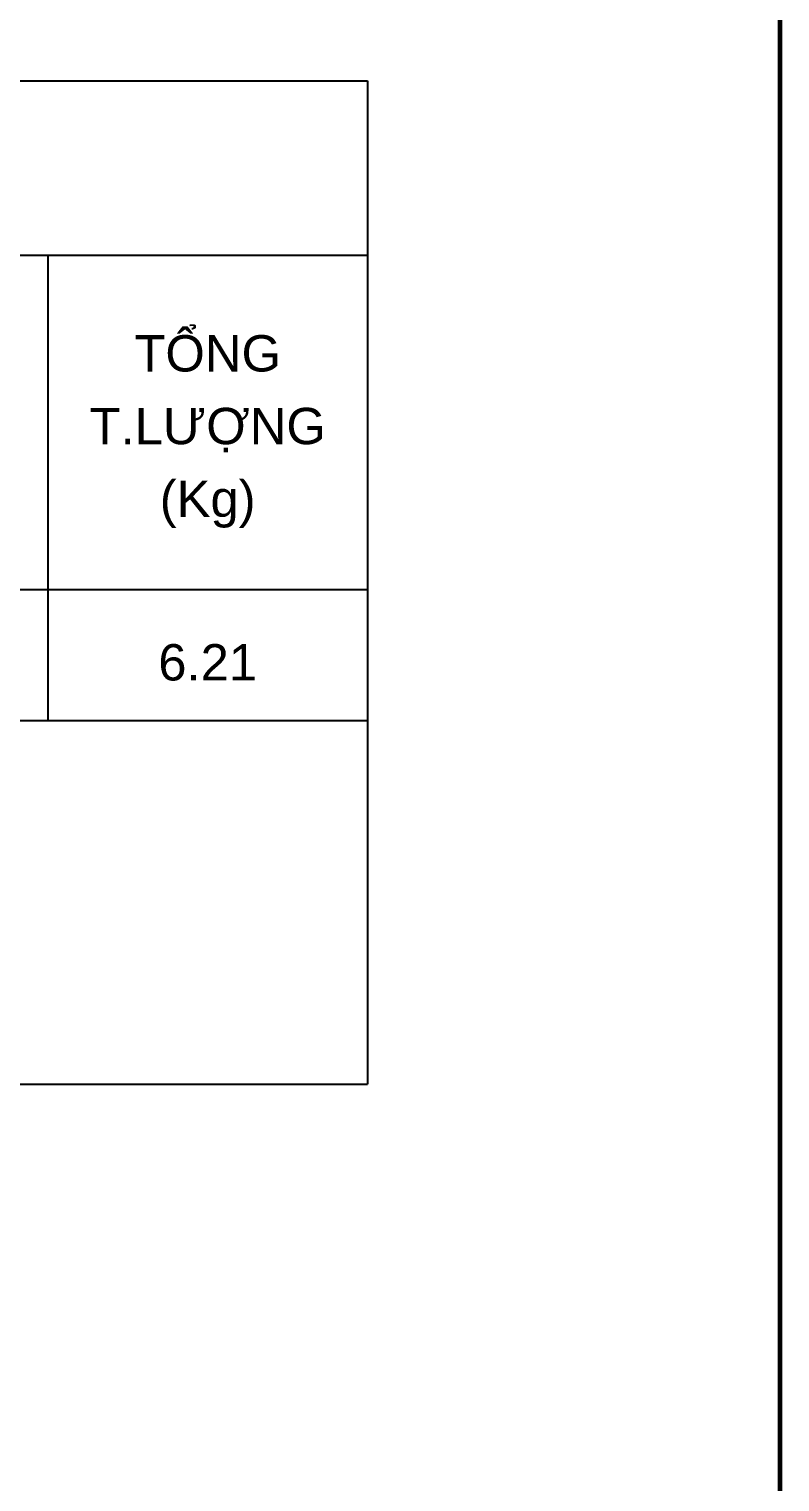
# Model space of a CAD drawing. Header units: millimetres. Extents: x 19378 to 572383, y -1120116 to -527168.
# Drawn here: x 292196 to 293556, y -554261 to -551633 of the extents above; entities that cross this region are included whole.
import ezdxf
from ezdxf.enums import TextEntityAlignment as Align

# ---------------------------------------------------------------- set-up
doc = ezdxf.new("R2010")
doc.units = ezdxf.units.MM
doc.header["$MEASUREMENT"] = 0
doc.linetypes.add('HIDDENX2', pattern=[0.75, 0.5, -0.25])
doc.layers.add('Khungten_LCDI', color=7, linetype='Continuous')
for name, color, linetype, lineweight in [('LC Net thay', 7, 'Continuous', 25), ('LC Text1', 3, 'Continuous', 20), ('NetMo', 9, 'HIDDENX2', 0)]:
    doc.layers.add(name, color=color, linetype=linetype, lineweight=lineweight)
doc.styles.add('Hoa', font='micross.ttf')
doc.styles.add('Khungten', font='VHAVAN.TTF', dxfattribs={"width": 0.9, "height": 5000})
doc.styles.add('Thuong', font='micross.ttf')
doc.styles.add('Title', font='VHBLACK.TTF', dxfattribs={"width": 0.8})

# ---------------------------------------------------------------- blocks, each defined once
blk = doc.blocks.new('Nha o can bo nhan vien Trung doan')
at = {"layer": 'Khungten_LCDI', "color": 5, "lineweight": 60}
blk.add_line((36600, 14650), (36600, -14650), dxfattribs=at)
at = {"color": 7, "style": 'Khungten', "width": 0.8}
for tag, p in [('REVISION', (39498.8, -10746.3)), ('NGAYHT', (39575.6, -11636.3))]:
    blk.add_attdef(tag, text='', height=200, dxfattribs=at).set_placement(p, align=Align.CENTER)
at = {"layer": 'LC Text1', "style": 'Title', "width": 1.485915}
for tag, p, p2 in [('TENBANVE1', (36912.7, -8885.8), (40339.1, -8885.8)), ('TENBANVE2', (36912.7, -9562.5), (40339.1, -9562.5))]:
    blk.add_attdef(tag, text='', height=250, dxfattribs=at).set_placement(p, p2, align=Align.FIT)
at = {"layer": 'LC Text1', "style": 'Title', "width": 0.7}
blk.add_attdef('SOBANVE', text='', height=250, dxfattribs=at).set_placement((39562, -13896.2), align=Align.CENTER)

msp = doc.modelspace()

# ---------------------------------------------------------------- linework, layer by layer
at = {"layer": 'LC Net thay'}
for p, q in [((287771.1, -551726), (292808.7, -551726)), ((292808.7, -551726), (292808.7, -553541.1)), ((287771.1, -552041.6), (292808.7, -552041.6)), ((292230, -552041.6), (292230, -552883.4)), ((287771.1, -552646.7), (292808.7, -552646.7)), ((287771.1, -552883.4), (292808.7, -552883.4)), ((287771.1, -553541.1), (292808.7, -553541.1))]:
    msp.add_line(p, q, dxfattribs=at)
at = {"layer": 'LC Text1'}
msp.add_line((287771.1, -552883.4), (292808.7, -552883.4), dxfattribs=at)
at = {"layer": 'NetMo'}
msp.add_line((288165.7, -552883.4), (292808.7, -552883.4), dxfattribs=at)

# ---------------------------------------------------------------- block references
at = {"layer": 'LC Net thay', "xscale": 0.3999999999995706, "yscale": 0.3999999999995706, "zscale": 0.3999999999995706}
msp.add_blockref('Nha o can bo nhan vien Trung doan', (278915.6, -554287.2), dxfattribs=at)

# ---------------------------------------------------------------- texts
at = {"layer": 'LC Text1'}
for s, style, p in [('TỔNG', 'Hoa', (292519.4, -552252.1)), ('T.LƯỢNG', 'Hoa', (292519.4, -552383.6)), ('(Kg)', 'Thuong', (292519.4, -552515.2))]:
    msp.add_text(s, height=65.77, dxfattribs=dict(at, style=style)).set_placement(p, align=Align.CENTER)
at = {"layer": 'LC Text1', "style": 'Hoa'}
msp.add_text('6.21', height=65.77, dxfattribs=at).set_placement((292519.4, -552830.8), align=Align.BOTTOM_CENTER)

doc.saveas('drawing.dxf')
